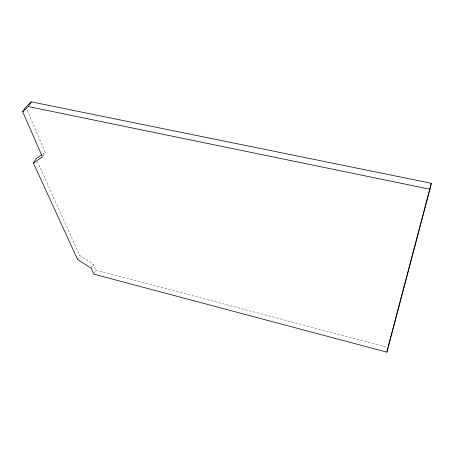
<?xml version="1.0" encoding="UTF-8"?>
<svg xmlns="http://www.w3.org/2000/svg" width="454" height="454" viewBox="0 0 454 454"><rect width="100%" height="100%" fill="white"/><g stroke="black" fill="none" stroke-linecap="round" stroke-linejoin="round"><path stroke-width="0.34" stroke-dasharray="2.27 1.7" d="M94.279 272.968L95.72 270.113L93.206 264.256L79.688 255.398L37.319 161.21M91.152 268.286L93.206 264.256M77.566 259.433L79.688 255.398M43.102 155.688L45.179 152.294L26.06 107.717M42.358 154.275L45.179 152.294M95.72 270.113L387.307 347.214"/><path stroke-width="0.68" d="M429.944 189.216L431.3 183.274L31.371 101.844L25.782 107.076L22.7 111.746L42.409 156.823L33.409 163.088L77.566 259.433L91.152 268.286L93.7 274.114L386.887 352.156L429.944 189.216L28.273 106.565L22.7 111.746M386.887 352.156L387.835 348.076M387.994 347.395L431.3 183.274M33.409 163.088L36.161 158.628L41.796 154.666M28.273 106.565L31.371 101.844"/></g></svg>
